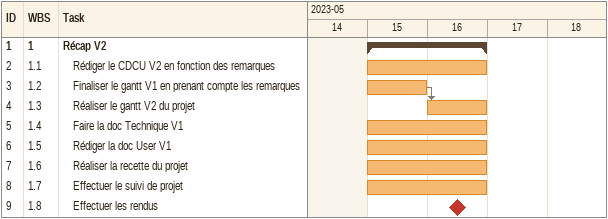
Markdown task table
| ID | WBS | Task | Start | Finish | Predecessors |
|---|---|---|---|---|---|
| 1 | 1 | **Récap V2** | 2023-05-15 | 2023-05-16 |  |
| 2 | 1.1 | Rédiger le CDCU V2 en fonction des remarques | 2023-05-15 | 2023-05-16 |  |
| 3 | 1.2 | Finaliser le gantt V1 en prenant compte les remarques | 2023-05-15 | 2023-05-15 |  |
| 4 | 1.3 | Réaliser le gantt V2 du projet | 2023-05-16 | 2023-05-16 | 3 |
| 5 | 1.4 | Faire la doc Technique V1 | 2023-05-15 | 2023-05-16 |  |
| 6 | 1.5 | Rédiger la doc User V1 | 2023-05-15 | 2023-05-16 |  |
| 7 | 1.6 | Réaliser la recette du projet | 2023-05-15 | 2023-05-16 |  |
| 8 | 1.7 | Effectuer le suivi de projet | 2023-05-15 | 2023-05-16 |  |
| 9 | 1.8 | Effectuer les rendus (milestone) | 2023-05-16 | 2023-05-16 |  |
